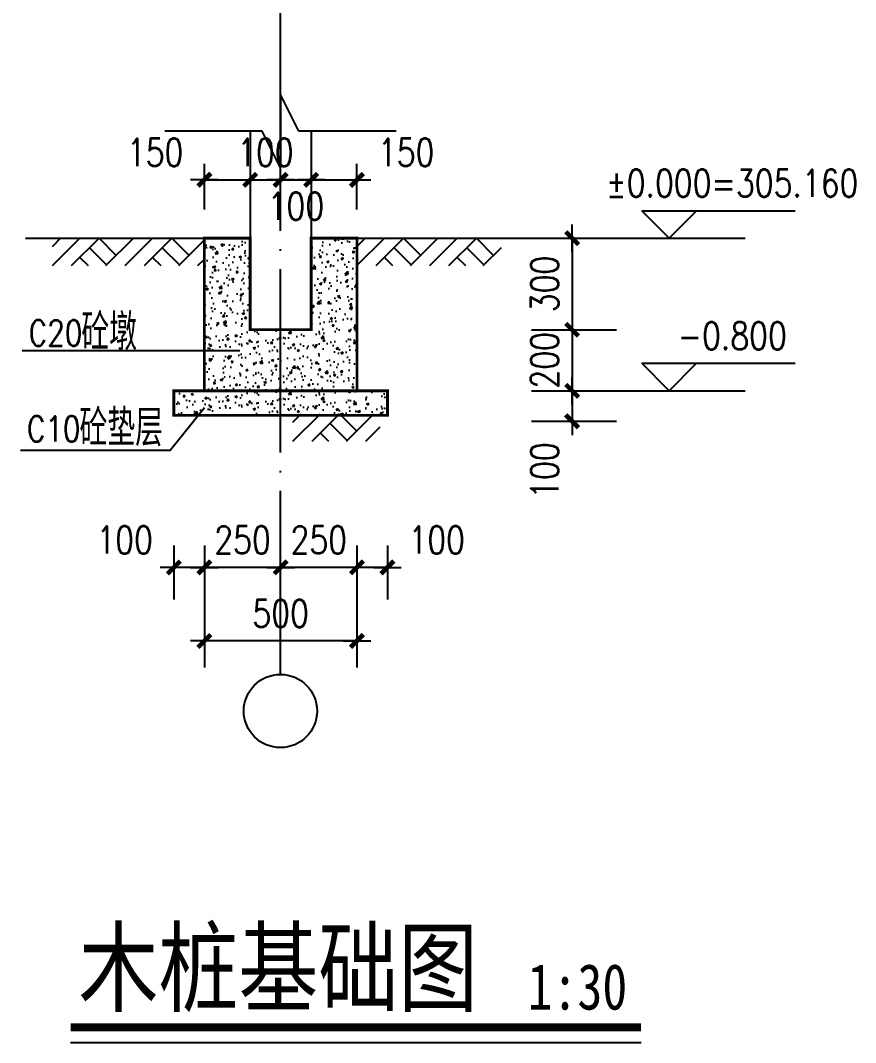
# Model space of a CAD drawing. Extents: x 568674 to 592610, y -115345 to -96707.
# Drawn here: x 577460 to 580196, y -109009 to -105661 of the extents above; entities that cross this region are included whole.
import ezdxf
from ezdxf.enums import TextEntityAlignment as Align

# ---------------------------------------------------------------- set-up
doc = ezdxf.new("R2010")
doc.units = 0
doc.header["$LTSCALE"] = 300
doc.header["$MEASUREMENT"] = 0
doc.header["$PDMODE"] = 3
doc.linetypes.add('DASH', pattern=[0.35, 0.25, -0.1])
doc.linetypes.add('DOTE', pattern=[2.42, 2, -0.2, 0.02, -0.2])
doc.layers.get('0').update_dxf_attribs({"linetype": 'CONTINUOUS'})
doc.layers.get('DEFPOINTS').update_dxf_attribs({"linetype": 'CONTINUOUS'})
for name, color, linetype in [('AXIS', 3, 'CONTINUOUS'), ('DOTE', 1, 'DOTE'), ('PUB_DIM', 200, 'CONTINUOUS'), ('PUB_HATCH', 7, 'CONTINUOUS'), ('PUB_TEXT', 7, 'CONTINUOUS'), ('STAIR', 2, 'CONTINUOUS'), ('柱', 2, 'CONTINUOUS')]:
    doc.layers.add(name, color=color, linetype=linetype)
doc.styles.add('-黑体', font='SIMHEI.TTF', dxfattribs={"width": 0.8})
doc.styles.add('_HT', font='txt.shx', dxfattribs={"width": 0.8, "bigfont": 'HT.shx'})
doc.styles.add('DIM_FONT', font='SIMPLEX.shx', dxfattribs={"width": 0.8})
doc.dimstyles.new('AXIS30', dxfattribs={"dimscale": 0.3, "dimtxt": 300, "dimasz": 1, "dimexe": 250, "dimexo": 300, "dimgap": 150, "dimtad": 1, "dimdec": 0, "dimzin": 0, "dimtxsty": 'DIM_FONT', "dimblk": '_DIMX', "dimblk1": 'DOTSMALL', "dimblk2": 'DOTSMALL', "dimcen": 150, "dimse1": 1, "dimse2": 1, "dimclrt": 7, "dimazin": 3, "dimtfac": 150, "dimtdec": 0, "dimtix": 1, "dimtmove": 0, "dimatfit": 3, "dimtolj": 1, "dimtzin": 0})

# ---------------------------------------------------------------- blocks, each defined once
blk = doc.blocks.new('_DIMX')
blk.add_line((-150, 0), (150, 0))
at = {"const_width": 50}
blk.add_lwpolyline([(-70, -70), (70, 70)], dxfattribs=at)
blk = doc.blocks.new('*D204')
at = {"color": 0, "linetype": 'BYBLOCK'}
blk.add_line((578662.1, -107452.4), (578562.7, -107452.4), dxfattribs=at)
at = {"layer": 'DEFPOINTS', "color": 0, "linetype": 'BYBLOCK'}
for p in [(578562.4, -106183), (578662.4, -106183), (578562.4, -107452.4)]:
    blk.add_point(p, dxfattribs=at)
at = {"color": 0, "linetype": 'BYBLOCK', "xscale": 0.3, "yscale": 0.3, "zscale": 0.3, "rotation": 180}
blk.add_blockref('_DIMX', (578562.4, -107452.4), dxfattribs=at)
at = {"color": 0, "linetype": 'BYBLOCK', "xscale": 0.3, "yscale": 0.3, "zscale": 0.3}
blk.add_blockref('_DIMX', (578662.4, -107452.4), dxfattribs=at)
at = {"color": 7, "linetype": 'BYBLOCK', "insert": (578823.7, -107362.4), "char_height": 90, "attachment_point": 5, "style": 'DIM_FONT'}
blk.add_mtext('\\A1;100', dxfattribs=at)
blk = doc.blocks.new('_DOTSMALL')
at = {"color": 0, "linetype": 'BYBLOCK', "const_width": 0.5}
blk.add_lwpolyline([(-0.0625, 0, 1), (0.0625, 0, 1)], format="xyb", close=True, dxfattribs=at)
blk = doc.blocks.new('*D205')
at = {"color": 0, "linetype": 'BYBLOCK'}
for p, q in [((578312.1, -107452.4), (578311.8, -107452.4)), ((578562.4, -107452.4), (578312.4, -107452.4)), ((578562.7, -107452.4), (578563, -107452.4))]:
    blk.add_line(p, q, dxfattribs=at)
at = {"layer": 'DEFPOINTS', "color": 0, "linetype": 'BYBLOCK'}
for p in [(578312.4, -106183), (578562.4, -106183), (578312.4, -107452.4)]:
    blk.add_point(p, dxfattribs=at)
at = {"color": 0, "linetype": 'BYBLOCK', "xscale": 0.3, "yscale": 0.3, "zscale": 0.3}
blk.add_blockref('_DIMX', (578312.4, -107452.4), dxfattribs=at)
at = {"color": 0, "linetype": 'BYBLOCK', "xscale": 0.3, "yscale": 0.3, "zscale": 0.3, "rotation": 180}
blk.add_blockref('_DIMX', (578562.4, -107452.4), dxfattribs=at)
at = {"color": 7, "linetype": 'BYBLOCK', "insert": (578437.4, -107362.4), "char_height": 90, "attachment_point": 5, "style": 'DIM_FONT'}
blk.add_mtext('\\A1;250', dxfattribs=at)
blk = doc.blocks.new('*D206')
at = {"color": 0, "linetype": 'BYBLOCK'}
for p, q in [((578062.1, -107452.4), (578061.8, -107452.4)), ((578312.4, -107452.4), (578062.4, -107452.4)), ((578312.7, -107452.4), (578313, -107452.4))]:
    blk.add_line(p, q, dxfattribs=at)
at = {"layer": 'DEFPOINTS', "color": 0, "linetype": 'BYBLOCK'}
for p in [(578062.4, -106183), (578312.4, -106183), (578062.4, -107452.4)]:
    blk.add_point(p, dxfattribs=at)
at = {"color": 0, "linetype": 'BYBLOCK', "xscale": 0.3, "yscale": 0.3, "zscale": 0.3}
blk.add_blockref('_DIMX', (578062.4, -107452.4), dxfattribs=at)
at = {"color": 0, "linetype": 'BYBLOCK', "xscale": 0.3, "yscale": 0.3, "zscale": 0.3, "rotation": 180}
blk.add_blockref('_DIMX', (578312.4, -107452.4), dxfattribs=at)
at = {"color": 7, "linetype": 'BYBLOCK', "insert": (578187.4, -107362.4), "char_height": 90, "attachment_point": 5, "style": 'DIM_FONT'}
blk.add_mtext('\\A1;250', dxfattribs=at)
blk = doc.blocks.new('*D207')
at = {"color": 0, "linetype": 'BYBLOCK'}
blk.add_line((578062.1, -107452.4), (577962.7, -107452.4), dxfattribs=at)
at = {"layer": 'DEFPOINTS', "color": 0, "linetype": 'BYBLOCK'}
for p in [(577962.4, -106183), (578062.4, -106183), (577962.4, -107452.4)]:
    blk.add_point(p, dxfattribs=at)
at = {"color": 0, "linetype": 'BYBLOCK', "xscale": 0.3, "yscale": 0.3, "zscale": 0.3, "rotation": 180}
blk.add_blockref('_DIMX', (577962.4, -107452.4), dxfattribs=at)
at = {"color": 0, "linetype": 'BYBLOCK', "xscale": 0.3, "yscale": 0.3, "zscale": 0.3}
blk.add_blockref('_DIMX', (578062.4, -107452.4), dxfattribs=at)
at = {"color": 7, "linetype": 'BYBLOCK', "insert": (577801, -107362.4), "char_height": 90, "attachment_point": 5, "style": 'DIM_FONT'}
blk.add_mtext('\\A1;100', dxfattribs=at)
blk = doc.blocks.new('*D208')
at = {"color": 0, "linetype": 'BYBLOCK'}
blk.add_line((578562.1, -107693.3), (578062.7, -107693.3), dxfattribs=at)
at = {"layer": 'DEFPOINTS', "color": 0, "linetype": 'BYBLOCK'}
for p in [(578062.4, -106423.9), (578562.4, -106423.9), (578062.4, -107693.3)]:
    blk.add_point(p, dxfattribs=at)
at = {"color": 0, "linetype": 'BYBLOCK', "xscale": 0.3, "yscale": 0.3, "zscale": 0.3, "rotation": 180}
blk.add_blockref('_DIMX', (578062.4, -107693.3), dxfattribs=at)
at = {"color": 0, "linetype": 'BYBLOCK', "xscale": 0.3, "yscale": 0.3, "zscale": 0.3}
blk.add_blockref('_DIMX', (578562.4, -107693.3), dxfattribs=at)
at = {"color": 7, "linetype": 'BYBLOCK', "insert": (578312.4, -107603.3), "char_height": 90, "attachment_point": 5, "style": 'DIM_FONT'}
blk.add_mtext('\\A1;500', dxfattribs=at)
blk = doc.blocks.new('*D209')
at = {"color": 0, "linetype": 'BYBLOCK'}
blk.add_line((578062.7, -106182.8), (578212.1, -106182.8), dxfattribs=at)
at = {"layer": 'DEFPOINTS', "color": 0, "linetype": 'BYBLOCK'}
for p in [(578212.4, -106182.8), (578062.4, -107452.2), (578212.4, -107452.2)]:
    blk.add_point(p, dxfattribs=at)
at = {"color": 0, "linetype": 'BYBLOCK', "xscale": 0.3, "yscale": 0.3, "zscale": 0.3, "rotation": 180}
blk.add_blockref('_DIMX', (578062.4, -106182.8), dxfattribs=at)
at = {"color": 0, "linetype": 'BYBLOCK', "xscale": 0.3, "yscale": 0.3, "zscale": 0.3}
blk.add_blockref('_DIMX', (578212.4, -106182.8), dxfattribs=at)
at = {"color": 7, "linetype": 'BYBLOCK', "insert": (577901, -106092.8), "char_height": 90, "attachment_point": 5, "style": 'DIM_FONT'}
blk.add_mtext('\\A1;150', dxfattribs=at)
blk = doc.blocks.new('*D210')
at = {"color": 0, "linetype": 'BYBLOCK'}
for p, q in [((578212.1, -106182.8), (578211.8, -106182.8)), ((578212.4, -106182.8), (578312.4, -106182.8)), ((578312.7, -106182.8), (578313, -106182.8))]:
    blk.add_line(p, q, dxfattribs=at)
at = {"layer": 'DEFPOINTS', "color": 0, "linetype": 'BYBLOCK'}
for p in [(578312.4, -106182.8), (578212.4, -107452.2), (578312.4, -107452.2)]:
    blk.add_point(p, dxfattribs=at)
at = {"color": 0, "linetype": 'BYBLOCK', "xscale": 0.3, "yscale": 0.3, "zscale": 0.3}
blk.add_blockref('_DIMX', (578212.4, -106182.8), dxfattribs=at)
at = {"color": 0, "linetype": 'BYBLOCK', "xscale": 0.3, "yscale": 0.3, "zscale": 0.3, "rotation": 180}
blk.add_blockref('_DIMX', (578312.4, -106182.8), dxfattribs=at)
at = {"color": 7, "linetype": 'BYBLOCK', "insert": (578262.4, -106092.8), "char_height": 90, "attachment_point": 5, "style": 'DIM_FONT'}
blk.add_mtext('\\A1;100', dxfattribs=at)
blk = doc.blocks.new('*D211')
at = {"color": 0, "linetype": 'BYBLOCK'}
blk.add_line((578312.7, -106182.8), (578412.1, -106182.8), dxfattribs=at)
at = {"layer": 'DEFPOINTS', "color": 0, "linetype": 'BYBLOCK'}
for p in [(578412.4, -106182.8), (578312.4, -107452.2), (578412.4, -107452.2)]:
    blk.add_point(p, dxfattribs=at)
at = {"color": 0, "linetype": 'BYBLOCK', "xscale": 0.3, "yscale": 0.3, "zscale": 0.3, "rotation": 180}
blk.add_blockref('_DIMX', (578312.4, -106182.8), dxfattribs=at)
at = {"color": 0, "linetype": 'BYBLOCK', "xscale": 0.3, "yscale": 0.3, "zscale": 0.3}
blk.add_blockref('_DIMX', (578412.4, -106182.8), dxfattribs=at)
at = {"color": 7, "linetype": 'BYBLOCK', "insert": (578362.4, -106269.2), "char_height": 90, "attachment_point": 5, "style": 'DIM_FONT'}
blk.add_mtext('\\A1;100', dxfattribs=at)
blk = doc.blocks.new('*D212')
at = {"color": 0, "linetype": 'BYBLOCK'}
blk.add_line((578412.7, -106182.8), (578562.1, -106182.8), dxfattribs=at)
at = {"layer": 'DEFPOINTS', "color": 0, "linetype": 'BYBLOCK'}
for p in [(578562.4, -106182.8), (578412.4, -107452.2), (578562.4, -107452.2)]:
    blk.add_point(p, dxfattribs=at)
at = {"color": 0, "linetype": 'BYBLOCK', "xscale": 0.3, "yscale": 0.3, "zscale": 0.3, "rotation": 180}
blk.add_blockref('_DIMX', (578412.4, -106182.8), dxfattribs=at)
at = {"color": 0, "linetype": 'BYBLOCK', "xscale": 0.3, "yscale": 0.3, "zscale": 0.3}
blk.add_blockref('_DIMX', (578562.4, -106182.8), dxfattribs=at)
at = {"color": 7, "linetype": 'BYBLOCK', "insert": (578723.7, -106092.8), "char_height": 90, "attachment_point": 5, "style": 'DIM_FONT'}
blk.add_mtext('\\A1;150', dxfattribs=at)
blk = doc.blocks.new('*D229')
at = {"color": 0, "linetype": 'BYBLOCK'}
blk.add_line((579267.4, -106374.1), (579267.4, -106673.5), dxfattribs=at)
at = {"layer": 'DEFPOINTS', "color": 0, "linetype": 'BYBLOCK'}
for p in [(578267.4, -106373.8), (578267.4, -106673.8), (579267.4, -106673.8)]:
    blk.add_point(p, dxfattribs=at)
at = {"color": 0, "linetype": 'BYBLOCK', "xscale": 0.3, "yscale": 0.3, "zscale": 0.3}
for p, rotation in [((579267.4, -106373.8), 90), ((579267.4, -106673.8), 270)]:
    blk.add_blockref('_DIMX', p, dxfattribs=dict(at, rotation=rotation))
at = {"color": 7, "linetype": 'BYBLOCK', "insert": (579177.4, -106523.8), "char_height": 90, "attachment_point": 5, "rotation": 90, "style": 'DIM_FONT'}
blk.add_mtext('\\A1;300', dxfattribs=at)
blk = doc.blocks.new('*D230')
at = {"color": 0, "linetype": 'BYBLOCK'}
for p, q in [((579267.4, -106673.5), (579267.4, -106673.2)), ((579267.4, -106673.8), (579267.4, -106873.8)), ((579267.4, -106874.1), (579267.4, -106874.4))]:
    blk.add_line(p, q, dxfattribs=at)
at = {"layer": 'DEFPOINTS', "color": 0, "linetype": 'BYBLOCK'}
for p in [(578267.4, -106673.8), (578267.4, -106873.8), (579267.4, -106873.8)]:
    blk.add_point(p, dxfattribs=at)
at = {"color": 0, "linetype": 'BYBLOCK', "xscale": 0.3, "yscale": 0.3, "zscale": 0.3}
for p, rotation in [((579267.4, -106673.8), 270), ((579267.4, -106873.8), 90)]:
    blk.add_blockref('_DIMX', p, dxfattribs=dict(at, rotation=rotation))
at = {"color": 7, "linetype": 'BYBLOCK', "insert": (579177.4, -106773.8), "char_height": 90, "attachment_point": 5, "rotation": 90, "style": 'DIM_FONT'}
blk.add_mtext('\\A1;200', dxfattribs=at)
blk = doc.blocks.new('*D231')
at = {"color": 0, "linetype": 'BYBLOCK'}
blk.add_line((579267.4, -107981.1), (579267.4, -108080.5), dxfattribs=at)
at = {"layer": 'DEFPOINTS', "color": 0, "linetype": 'BYBLOCK'}
for p in [(578267.4, -107980.8), (578267.4, -108080.8), (579267.4, -108080.8)]:
    blk.add_point(p, dxfattribs=at)
at = {"color": 0, "linetype": 'BYBLOCK', "xscale": 0.3, "yscale": 0.3, "zscale": 0.3}
for p, rotation in [((579267.4, -107980.8), 90), ((579267.4, -108080.8), 270)]:
    blk.add_blockref('_DIMX', p, dxfattribs=dict(at, rotation=rotation))
at = {"color": 7, "linetype": 'BYBLOCK', "insert": (579177.4, -108242.2), "char_height": 90, "attachment_point": 5, "rotation": 90, "style": 'DIM_FONT'}
blk.add_mtext('\\A1;100', dxfattribs=at)

msp = doc.modelspace()

# ---------------------------------------------------------------- hatches: boundary and pattern name
at = {"layer": 'AXIS'}
h = msp.add_hatch(dxfattribs=at)
h.set_pattern_fill('AR-CONC', color=256, scale=10, style=0)
h.set_pattern_definition([(50, (0, 1007.01), (71.726018, -6.2752135), [7.5, -82.5]), (355, (0, 1007.01), (-13.875133, 75.219213), [6, -66]), (100.4514, (5.98, 1006.49), (57.850938, 68.943954), [6.374019, -70.114211]), (46.1842, (0, 1027.01), (106.724105, -16.551901), [11.25, -123.75]), (96.6356, (8.89, 1025.63), (93.46627, 97.411787), [9.561029, -105.1713]), (351.1842, (0, 1027.01), (93.466195, 97.41186), [9, -99]), (21, (10, 1022.01), (59.690705, -40.261889), [7.5, -82.5]), (326, (10, 1022.01), (24.331533, 72.5150045), [6, -66]), (71.4514, (14.974, 1018.66), (84.022263, 32.25305), [6.374019, -70.114211]), (37.5, (0, 1007.013), (1.2159855, 33.2893854), [0, -65.2, 0, -67, 0, -66.25]), (7.5, (0, 1007.013), (26.3069537, 39.4411712), [0, -38.2, 0, -63.7, 0, -25.25]), (327.5, (-22.3, 1007.013), (53.3822436, -2.2554872), [0, -25, 0, -78, 0, -103.5]), (317.5, (-32.3, 1007.013), (58.318617, 10.0104982), [0, -32.5, 0, -51.8, 0, -73.5])])
h.paths.add_polyline_path([(578062.4, -106874.1), (578562.4, -106874.1), (578562.4, -106373.8), (578412.4, -106373.8), (578412.4, -106673.8), (578212.4, -106673.8), (578212.4, -106373.8), (578062.4, -106373.8)])
h = msp.add_hatch(dxfattribs=at)
h.set_pattern_fill('AR-CONC', color=256, scale=10, style=0)
h.set_pattern_definition([(50, (0, 807.01), (71.726018, -6.2752135), [7.5, -82.5]), (355, (0, 807.01), (-13.875133, 75.219213), [6, -66]), (100.4514, (5.98, 806.49), (57.850938, 68.943954), [6.374019, -70.114211]), (46.1842, (0, 827.01), (106.724105, -16.551901), [11.25, -123.75]), (96.6356, (8.89, 825.63), (93.46627, 97.411787), [9.561029, -105.1713]), (351.1842, (0, 827.01), (93.466195, 97.41186), [9, -99]), (21, (10, 822.01), (59.690705, -40.261889), [7.5, -82.5]), (326, (10, 822.01), (24.331533, 72.5150045), [6, -66]), (71.4514, (14.974, 818.66), (84.022263, 32.25305), [6.374019, -70.114211]), (37.5, (0, 807.013), (1.2159855, 33.2893854), [0, -65.2, 0, -67, 0, -66.25]), (7.5, (0, 807.013), (26.3069537, 39.4411712), [0, -38.2, 0, -63.7, 0, -25.25]), (327.5, (-22.3, 807.013), (53.3822436, -2.2554872), [0, -25, 0, -78, 0, -103.5]), (317.5, (-32.3, 807.013), (58.318617, 10.0104982), [0, -32.5, 0, -51.8, 0, -73.5])])
h.paths.add_polyline_path([(577962.4, -106954.1), (577962.4, -106874.1), (578662.4, -106874.1), (578662.4, -106954.1)])

# ---------------------------------------------------------------- linework, layer by layer
msp.add_circle((578311.6, -107922.9), 120)
for p, q in [((578062.4, -106280.2), (578062.4, -106130.2)), ((578562.4, -106280.2), (578562.4, -106130.2)), ((579134.6, -106373.8), (579834.8, -106373.8)), ((579134.6, -106673.8), (579413.1, -106673.8)), ((579134.6, -106873.8), (579834.8, -106873.8)), ((579134.6, -106973.8), (579413.1, -106973.8)), ((577962.4, -107380.4), (577962.4, -107557.3)), ((578062.4, -107380.4), (578062.4, -107780.9)), ((578562.4, -107380.4), (578562.4, -107780.9)), ((578662.4, -107380.4), (578662.4, -107557.3))]:
    msp.add_line(p, q, dxfattribs=at)
at = {"layer": 'AXIS', "const_width": 9}
msp.add_lwpolyline([(578062.4, -106874.1), (578062.4, -106373.8), (578212.4, -106373.8), (578212.4, -106673.8), (578412.4, -106673.8), (578412.4, -106373.8), (578562.4, -106373.8), (578562.4, -106874.1)], dxfattribs=at)
msp.add_lwpolyline([(578062.4, -106874.1), (578562.4, -106874.1), (578562.4, -106373.8), (578412.4, -106373.8), (578412.4, -106673.8), (578212.4, -106673.8), (578212.4, -106373.8), (578062.4, -106373.8)], close=True, dxfattribs=at)
at = {"layer": 'AXIS'}
msp.add_lwpolyline([(578063, -106929.5), (577950.2, -107069.7), (577459.7, -107069.7)], dxfattribs=at)
at = {"layer": 'DOTE'}
for p, q in [((578312.4, -106183.9), (578312.4, -104179.7)), ((578312.4, -107801.7), (578312.4, -106183.9))]:
    msp.add_line(p, q, dxfattribs=at)
at = {"layer": 'PUB_DIM'}
for p, q in [((579585.5, -106373.8), (579495.5, -106283.8)), ((579495.5, -106283.8), (579675.5, -106283.8)), ((579675.5, -106283.8), (579585.5, -106373.8)), ((579585.5, -106283.8), (579998.6, -106283.8)), ((579585.5, -106873.8), (579495.5, -106783.8)), ((579495.5, -106783.8), (579675.5, -106783.8)), ((579585.5, -106783.8), (579998.6, -106783.8)), ((579585.5, -106873.8), (579675.5, -106783.8))]:
    msp.add_line(p, q, dxfattribs=at)
at = {"layer": 'PUB_HATCH'}
for p, q in [((577564.3, -106400.8), (577591.3, -106373.8)), ((577564.3, -106463.8), (577654.3, -106373.8)), ((577627.3, -106463.8), (577717.3, -106373.8)), ((577717.3, -106373.8), (577773.6, -106430.1)), ((577739.8, -106463.8), (577829.8, -106373.8)), ((577802.8, -106463.8), (577892.8, -106373.8)), ((577865.8, -106463.8), (577955.8, -106373.8)), ((577955.8, -106373.8), (578012.1, -106430.1)), ((577978.3, -106463.8), (578062.4, -106379.8)), ((578562.4, -106400.8), (578589.4, -106373.8)), ((578562.4, -106463.8), (578652.4, -106373.8)), ((578625.4, -106463.8), (578715.4, -106373.8)), ((578715.4, -106373.8), (578771.6, -106430.1)), ((578737.9, -106463.8), (578827.9, -106373.8)), ((578800.9, -106463.8), (578890.9, -106373.8)), ((578863.9, -106463.8), (578953.9, -106373.8)), ((578953.9, -106373.8), (579010.1, -106430.1)), ((577685.8, -106405.3), (577742.1, -106461.6)), ((577924.3, -106405.3), (577980.6, -106461.6)), ((578683.9, -106405.3), (578740.1, -106461.6)), ((578922.4, -106405.3), (578978.6, -106461.6)), ((578976.4, -106463.8), (579036.1, -106404)), ((577654.3, -106436.8), (577681.3, -106463.8)), ((577892.8, -106436.8), (577919.8, -106463.8)), ((578041.3, -106463.8), (578062.4, -106442.8)), ((578652.4, -106436.8), (578679.4, -106463.8)), ((578890.9, -106436.8), (578917.9, -106463.8)), ((578352.7, -106976.4), (578379.7, -106949.4)), ((578352.7, -107039.4), (578442.7, -106949.4)), ((578415.7, -107039.4), (578505.7, -106949.4)), ((578505.7, -106949.4), (578562, -107005.6)), ((578528.2, -107039.4), (578618.2, -106949.4)), ((578474.2, -106980.9), (578530.5, -107037.1)), ((578442.7, -107012.4), (578469.7, -107039.4)), ((578591.2, -107039.4), (578638.2, -106992.4))]:
    msp.add_line(p, q, dxfattribs=at)
at = {"layer": 'STAIR'}
for p, q in [((578372.3, -106023.6), (578312.3, -105903.6)), ((578312.3, -105903.6), (578312.3, -106143.6)), ((578252.3, -106023.6), (577933.3, -106023.6)), ((578312.3, -106143.6), (578252.3, -106023.6)), ((578691.3, -106023.6), (578372.3, -106023.6))]:
    msp.add_line(p, q, dxfattribs=at)
at = {"layer": '柱'}
for p, q in [((578212.4, -106023.6), (578212.4, -106373.8)), ((578412.4, -106023.6), (578412.4, -106373.8)), ((578062.4, -106373.8), (578062.4, -106874.1)), ((578562.4, -106373.8), (578562.4, -106874.1))]:
    msp.add_line(p, q, dxfattribs=at)
for points in [[(577476.1, -106373.8), (578212.4, -106373.8)], [(578412.4, -106373.8), (579134.6, -106373.8)], [(578178.7, -106742.8), (577464.9, -106742.8)], [(577624, -109009.1), (579493.7, -109009.1)]]:
    msp.add_lwpolyline(points, dxfattribs=at)
at = {"layer": '柱', "linetype": 'DASH'}
msp.add_lwpolyline([(578412.4, -106373.8), (578412.4, -106673.8), (578212.4, -106673.8), (578212.4, -106373.8)], dxfattribs=at)
at = {"layer": '柱', "const_width": 9}
msp.add_lwpolyline([(577962.4, -106954.1), (577962.4, -106874.1), (578662.4, -106874.1), (578662.4, -106954.1)], close=True, dxfattribs=at)
at = {"layer": '柱', "const_width": 27}
msp.add_lwpolyline([(577624, -108959.1), (579493.7, -108959.1)], dxfattribs=at)

# ---------------------------------------------------------------- texts
at = {"layer": 'PUB_DIM', "style": 'DIM_FONT', "width": 0.8}
for s, p in [('%%p0.000=305.160', (579792.1, -106193.8)), ('-0.800', (579792.1, -106693.8))]:
    msp.add_text(s, height=90, dxfattribs=at).set_placement(p, align=Align.MIDDLE)
at = {"layer": 'PUB_TEXT', "width": 0.8}
for s, height, style, p in [('砼墩', 120, '_HT', (577659.1, -106741.3)), ('C20', 84, '_HT', (577486.8, -106726.4)), ('砼垫层', 120, '_HT', (577653.2, -107055.3)), ('C10', 84, '_HT', (577480.8, -107040.5)), ('木桩基础图', 240, '-黑体', (577650, -108883.1)), ('1:30', 150, '-黑体', (579121.7, -108901.1))]:
    msp.add_text(s, height=height, dxfattribs=dict(at, style=style)).set_placement(p)

# ---------------------------------------------------------------- dimensions: what is measured, and where the dimension line sits
at = {"layer": 'PUB_DIM'}
for base, p1, p2, angle, picture, middle in [((578212.4, -106182.8), (578062.4, -107452.2), (578212.4, -107452.2), 0, '*D209', (577901, -106092.8)), ((578562.4, -106182.8), (578412.4, -107452.2), (578562.4, -107452.2), 0, '*D212', (578723.7, -106092.8)), ((578412.4, -106182.8), (578312.4, -107452.2), (578412.4, -107452.2), 0, '*D211', (578362.4, -106269.2)), ((577962.4, -107452.4), (578062.4, -106183), (577962.4, -106183), 180, '*D207', (577801, -107362.4)), ((578562.4, -107452.4), (578662.4, -106183), (578562.4, -106183), 180, '*D204', (578823.7, -107362.4))]:
    dim = msp.add_linear_dim(base=base, p1=p1, p2=p2, angle=angle, dimstyle='AXIS30', dxfattribs=at)
    dim.commit()
    dim.dimension.update_dxf_attribs({"geometry": picture, "text_midpoint": middle, "dimtype": 161})
for p1, p2, distance, picture, middle in [((578212.4, -107452.2), (578312.4, -107452.2), 1269.4, '*D210', (578262.4, -106092.8)), ((578312.4, -106183), (578062.4, -106183), 1269.4, '*D206', (578187.4, -107362.4)), ((578562.4, -106183), (578312.4, -106183), 1269.4, '*D205', (578437.4, -107362.4)), ((578267.4, -106373.8), (578267.4, -106673.8), 1000, '*D229', (579177.4, -106523.8)), ((578562.4, -106423.9), (578062.4, -106423.9), 1269.4, '*D208', (578312.4, -107603.3)), ((578267.4, -106673.8), (578267.4, -106873.8), 1000, '*D230', (579177.4, -106773.8))]:
    dim = msp.add_aligned_dim(p1=p1, p2=p2, distance=distance, dimstyle='AXIS30', dxfattribs=at)
    dim.commit()
    dim.dimension.update_dxf_attribs({"geometry": picture, "text_midpoint": middle})
dim = msp.add_linear_dim(base=(579267.4, -106973.8), p1=(578267.4, -106873.8), p2=(578267.4, -106973.8), angle=270, dimstyle='AXIS30', dxfattribs=at)
dim.commit()
dim.dimension.update_dxf_attribs({"geometry": '*D231', "text_midpoint": (579177.4, -107135.1), "dimtype": 161, "insert": (0, 1107)})

doc.saveas('drawing.dxf')
